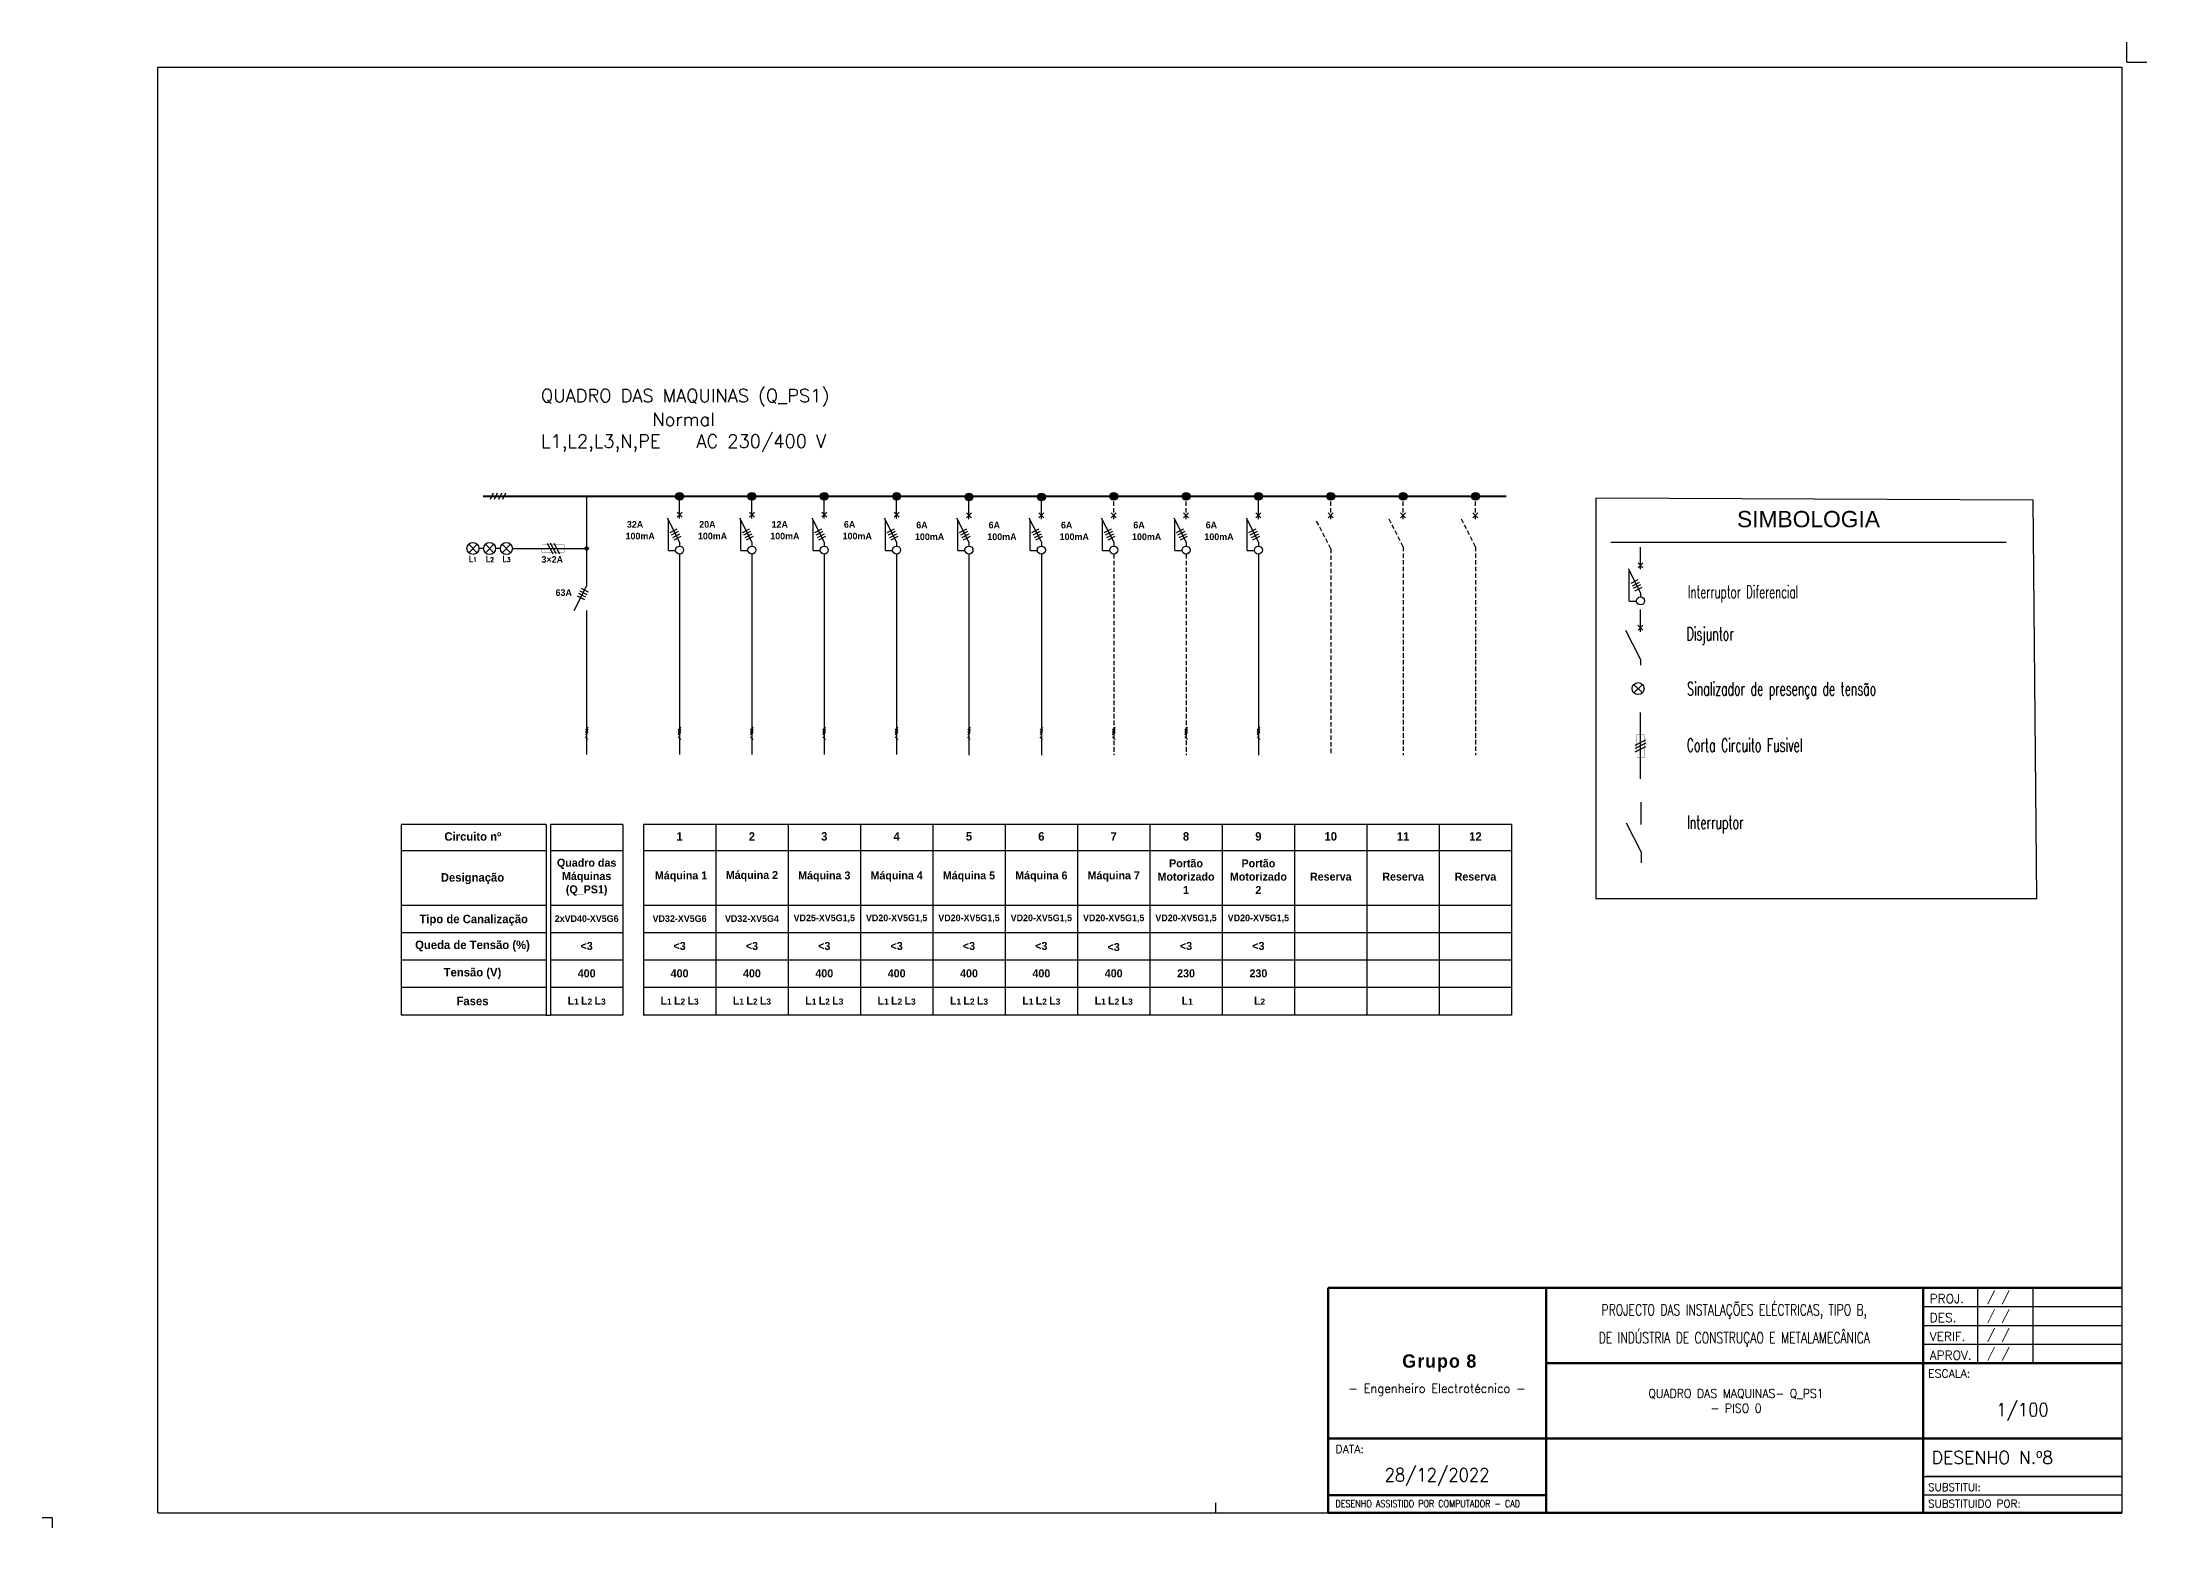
# Model space of a CAD drawing. Extents: x -8 to 729, y -363 to 534.
# Drawn here: x 247.8 to 342.7, y -111.2 to -44.3 of the extents above; entities that cross this region are included whole.
import ezdxf
from ezdxf.enums import TextEntityAlignment as Align

# ---------------------------------------------------------------- set-up
doc = ezdxf.new("R2010")
doc.units = 0
doc.header["$LTSCALE"] = 0.8
doc.header["$MEASUREMENT"] = 0
doc.linetypes.add('DASHED2', pattern=[0.375, 0.25, -0.125])
doc.linetypes.add('HIDDEN', pattern=[0.375, 0.25, -0.125])
doc.layers.get('0').update_dxf_attribs({"color": 3, "linetype": 'CONTINUOUS'})
for name, color, linetype in [('0_ligações', 10, 'CONTINUOUS'), ('Desenho base', 7, 'CONTINUOUS'), ('LEGENDA', 1, 'CONTINUOUS'), ('Quadros Eléctricos', 41, 'CONTINUOUS')]:
    doc.layers.add(name, color=color, linetype=linetype)
doc.styles.add('ARIAL', font='arial.ttf')
doc.styles.add('Century Gothic', font='GOTHICB.TTF')
doc.styles.add('PEN', font='ROMANS.SHX', dxfattribs={"width": 0.7, "height": 1})
doc.styles.add('ROMANS', font='romans', dxfattribs={"width": 0.9})
doc.styles.get("Standard").update_dxf_attribs({"font": 'ROMANS'})

# ---------------------------------------------------------------- blocks, each defined once
blk = doc.blocks.new('Folha A3')
at = {"color": 0}
for p, q in [((412, 289), (412, 293)), ((412, 289), (416, 289)), ((21, 288), (411, 288)), ((21, 1), (21, 288)), ((411, 288), (411, 1)), ((0, 0), (-2, 0)), ((0, 0), (0, -2)), ((21, 1), (411, 1)), ((231, 3), (231, 1))]:
    blk.add_line(p, q, dxfattribs=at)

msp = doc.modelspace()

# ---------------------------------------------------------------- hatches: boundary and pattern name
at = {"layer": 'Quadros Eléctricos'}
for points in [[(276.562, -64.55, 1), (276.562, -64.906, 1)], [(279.822, -64.55, 1), (279.822, -64.906, 1)], [(283.082, -64.55, 1), (283.082, -64.906, 1)], [(286.342, -64.55, 1), (286.342, -64.906, 1)], [(289.602, -64.58, 1), (289.602, -64.936, 1)], [(292.862, -64.58, 1), (292.862, -64.936, 1)], [(296.122, -64.55, 1), (296.122, -64.906, 1)], [(299.382, -64.55, 1), (299.382, -64.906, 1)], [(302.642, -64.55, 1), (302.642, -64.906, 1)], [(305.902, -64.55, 1), (305.902, -64.906, 1)], [(309.162, -64.55, 1), (309.162, -64.906, 1)], [(312.422, -64.55, 1), (312.422, -64.906, 1)], [(272.294, -67.078, -1), (272.454, -67.078, -1)]]:
    msp.add_hatch(color=7, dxfattribs=at).paths.add_polyline_path(points)

# ---------------------------------------------------------------- linework, layer by layer
at = {"layer": 'Desenho base'}
for p, q in [((337.548, -64.907), (317.838, -64.806)), ((318.515, -66.792, 0.001), (336.338, -66.792, 0.001)), ((272.433, -75.129), (272.315, -75.247)), ((272.433, -75.206), (272.315, -75.324)), ((272.433, -75.283), (272.315, -75.401)), ((272.433, -75.36), (272.315, -75.478)), ((272.433, -75.674), (272.315, -75.556)), ((276.62, -75.129), (276.502, -75.247)), ((276.62, -75.206), (276.502, -75.324)), ((276.62, -75.283), (276.502, -75.401)), ((276.62, -75.36), (276.502, -75.478)), ((276.62, -75.674), (276.502, -75.556)), ((279.88, -75.129), (279.762, -75.247)), ((279.88, -75.206), (279.762, -75.324)), ((279.88, -75.283), (279.762, -75.401)), ((279.88, -75.36), (279.762, -75.478)), ((279.88, -75.674), (279.762, -75.556)), ((283.14, -75.129), (283.022, -75.247)), ((283.14, -75.206), (283.022, -75.324)), ((283.14, -75.283), (283.022, -75.401)), ((283.14, -75.36), (283.022, -75.478)), ((283.14, -75.674), (283.022, -75.556)), ((286.4, -75.129), (286.282, -75.247)), ((286.4, -75.206), (286.282, -75.324)), ((286.4, -75.283), (286.282, -75.401)), ((286.4, -75.36), (286.282, -75.478)), ((286.4, -75.674), (286.282, -75.556)), ((289.66, -75.129, 0), (289.542, -75.247, 0)), ((289.66, -75.206, 0), (289.542, -75.324, 0)), ((289.66, -75.283, 0), (289.542, -75.401, 0)), ((289.66, -75.36, 0), (289.542, -75.478, 0)), ((289.66, -75.674, 0), (289.542, -75.556, 0)), ((292.92, -75.129, 0), (292.802, -75.247, 0)), ((292.92, -75.206, 0), (292.802, -75.324, 0)), ((292.92, -75.283, 0), (292.802, -75.401, 0)), ((292.92, -75.36, 0), (292.802, -75.478, 0)), ((292.92, -75.674, 0), (292.802, -75.556, 0)), ((296.18, -75.129, 0), (296.062, -75.247, 0)), ((296.18, -75.206, 0), (296.062, -75.324, 0)), ((296.18, -75.283, 0), (296.062, -75.401, 0)), ((296.18, -75.36, 0), (296.062, -75.478, 0)), ((296.18, -75.674, 0), (296.062, -75.556, 0)), ((299.44, -75.129, 0), (299.322, -75.247, 0)), ((299.44, -75.206, 0), (299.322, -75.324, 0)), ((299.44, -75.283, 0), (299.322, -75.401, 0)), ((299.44, -75.36, 0), (299.322, -75.478, 0)), ((299.44, -75.674, 0), (299.322, -75.556, 0)), ((302.7, -75.129, 0), (302.582, -75.247, 0)), ((302.7, -75.206, 0), (302.582, -75.324, 0)), ((302.7, -75.283, 0), (302.582, -75.401, 0)), ((302.7, -75.36, 0), (302.582, -75.478, 0)), ((302.7, -75.674, 0), (302.582, -75.556, 0))]:
    msp.add_line(p, q, dxfattribs=at)
at = {"layer": 'Desenho base', "lineweight": 120}
for p, q in [((341.54, -100.375), (305.78, -100.375)), ((305.78, -100.375), (305.78, -110.515)), ((341.54, -110.515), (305.78, -110.515))]:
    msp.add_line(p, q, dxfattribs=at)
at = {"layer": 'Desenho base', "lineweight": 60}
for p, q in [((315.6, -100.375), (315.6, -110.515)), ((332.6, -100.375), (332.6, -110.515)), ((315.6, -103.775), (341.54, -103.775)), ((305.78, -107.175), (341.54, -107.175)), ((315.6, -109.725), (305.78, -109.725))]:
    msp.add_line(p, q, dxfattribs=at)
at = {"layer": 'Desenho base', "lineweight": 30}
for p, q in [((335.04, -100.375), (335.04, -103.775)), ((337.54, -100.375), (337.54, -103.775)), ((332.6, -101.225), (341.54, -101.225)), ((332.6, -102.075), (341.54, -102.075)), ((332.6, -102.927), (341.54, -102.927)), ((332.6, -108.875), (341.54, -108.875)), ((341.54, -108.875), (332.72, -108.875)), ((341.54, -109.725), (332.6, -109.725))]:
    msp.add_line(p, q, dxfattribs=at)
at = {"layer": 'Quadros Eléctricos', "color": 7, "ltscale": 10}
for p, q in [((268.163, -64.58), (268.026, -64.874)), ((268.349, -64.58), (268.211, -64.874)), ((268.534, -64.58), (268.396, -64.874)), ((268.719, -64.58), (268.582, -64.874))]:
    msp.add_line(p, q, dxfattribs=at)
at = {"layer": 'Quadros Eléctricos'}
for p, q in [((272.374, -64.728), (272.374, -68.771)), ((276.561, -65.727), (276.561, -64.728)), ((279.821, -65.727), (279.821, -64.728)), ((283.081, -65.727), (283.081, -64.728)), ((286.341, -65.727), (286.341, -64.728)), ((289.601, -65.757, 0), (289.601, -64.758, 0)), ((292.861, -65.757, 0), (292.861, -64.758, 0)), ((302.641, -65.757, 0), (302.642, -64.728, 0)), ((276.004, -65.693), (276.561, -66.788)), ((279.264, -65.693), (279.821, -66.788)), ((282.524, -65.693), (283.081, -66.788)), ((285.784, -65.693), (286.341, -66.788)), ((286.341, -65.727), (286.341, -65.462)), ((289.044, -65.693), (289.601, -66.788)), ((289.601, -65.757, 0), (289.601, -65.492, 0)), ((292.304, -65.693), (292.861, -66.788)), ((295.564, -65.693), (296.121, -66.788)), ((298.824, -65.693), (299.381, -66.788)), ((302.084, -65.693), (302.641, -66.788)), ((302.641, -65.757, 0), (302.641, -65.492, 0)), ((267.732, -67.075), (267.521, -67.075)), ((268.485, -67.076), (268.274, -67.076)), ((269.026, -67.077), (270.339, -67.075)), ((270.353, -67.075), (272.374, -67.078)), ((276.561, -66.788), (276.561, -66.969)), ((276.561, -67.33), (276.561, -76.358)), ((279.821, -66.788), (279.821, -66.969)), ((279.821, -67.33), (279.821, -76.358)), ((283.081, -66.788), (283.081, -66.969)), ((283.081, -67.33), (283.081, -76.358)), ((286.341, -66.788), (286.341, -66.969)), ((286.341, -67.33), (286.341, -76.358)), ((289.601, -66.788), (289.601, -66.969)), ((289.601, -67.33, 0), (289.601, -76.388, 0)), ((292.861, -66.788), (292.861, -66.969)), ((292.861, -67.33), (292.861, -76.388, 0)), ((296.121, -66.788), (296.121, -66.969)), ((299.381, -66.788), (299.381, -66.969)), ((302.641, -66.788), (302.641, -66.969)), ((302.641, -67.33), (302.641, -76.388, 0)), ((319.858, -68.014), (319.858, -67.015)), ((272.374, -68.228), (272.374, -68.771)), ((319.3, -67.98), (319.858, -69.075)), ((271.817, -69.865), (272.374, -68.771)), ((319.858, -69.075), (319.858, -69.256)), ((272.374, -69.865), (272.374, -76.358)), ((319.857, -70.825), (319.857, -69.826)), ((319.857, -72.067), (319.2, -70.777)), ((319.857, -72.067), (319.857, -72.337)), ((319.854, -77.454), (319.858, -74.464)), ((319.89, -79.504), (319.89, -78.505)), ((270.544, -79.512), (264.024, -79.512)), ((264.024, -79.512), (264.024, -88.093)), ((270.544, -79.512), (270.544, -88.093)), ((274.004, -79.512, 0), (270.744, -79.512)), ((270.744, -79.512), (270.744, -88.093)), ((274.004, -79.512, 0), (274.004, -88.093)), ((278.191, -79.512), (274.931, -79.512)), ((274.931, -79.512), (274.931, -88.093, 0)), ((278.191, -79.512), (278.191, -88.093)), ((281.451, -79.512), (278.191, -79.512)), ((278.191, -79.512), (278.191, -88.093)), ((281.451, -79.512), (281.451, -88.093)), ((284.711, -79.512), (281.451, -79.512)), ((281.451, -79.512), (281.451, -88.093)), ((284.711, -79.512), (284.711, -88.093)), ((287.971, -79.512), (284.711, -79.512)), ((284.711, -79.512), (284.711, -88.093)), ((287.971, -79.512, 0), (287.971, -88.093)), ((291.231, -79.512, 0), (287.971, -79.512, 0)), ((287.971, -79.512, 0), (287.971, -88.093, 0)), ((291.231, -79.512, 0), (291.231, -88.093, 0)), ((294.491, -79.512, 0), (291.231, -79.512, 0)), ((291.231, -79.512, 0), (291.231, -88.093, 0)), ((294.491, -79.512, 0), (294.491, -88.093, 0)), ((297.751, -79.512, 0), (294.491, -79.512, 0)), ((297.751, -79.512, 0), (297.751, -88.093, 0)), ((301.011, -79.512, 0), (297.751, -79.512, 0)), ((297.751, -79.512, 0), (297.751, -88.093, 0)), ((301.011, -79.512, 0), (301.011, -88.093, 0)), ((304.271, -79.512, 0), (301.011, -79.512, 0)), ((304.271, -79.512, 0), (304.271, -88.093, 0)), ((307.531, -79.512, 0), (304.271, -79.512, 0)), ((304.271, -79.512, 0), (304.271, -88.093, 0)), ((307.531, -79.512, 0), (307.531, -88.093, 0)), ((310.791, -79.512, 0), (307.531, -79.512, 0)), ((310.791, -79.512, 0), (310.791, -88.093, 0)), ((314.051, -79.512, 0), (310.791, -79.512, 0)), ((310.791, -79.512, 0), (310.791, -88.093, 0)), ((314.051, -79.512, 0), (314.051, -88.093, 0)), ((319.89, -80.746), (319.233, -79.456)), ((270.544, -80.689), (264.024, -80.689)), ((274.004, -80.689), (270.744, -80.689)), ((278.191, -80.689), (274.931, -80.689)), ((281.451, -80.689), (278.191, -80.689)), ((284.711, -80.689), (281.451, -80.689)), ((287.971, -80.689), (284.711, -80.689)), ((291.231, -80.689, 0), (287.971, -80.689, 0)), ((294.491, -80.689, 0), (291.231, -80.689, 0)), ((297.751, -80.689, 0), (294.491, -80.689, 0)), ((301.011, -80.689, 0), (297.751, -80.689, 0)), ((304.271, -80.689, 0), (301.011, -80.689, 0)), ((307.531, -80.689, 0), (304.271, -80.689, 0)), ((310.791, -80.689, 0), (307.531, -80.689, 0)), ((314.051, -80.689, 0), (310.791, -80.689, 0)), ((319.89, -80.746), (319.89, -81.236)), ((270.544, -83.157), (264.024, -83.157)), ((274.004, -83.157), (270.744, -83.157)), ((278.191, -83.157), (274.931, -83.157)), ((281.451, -83.157), (278.191, -83.157)), ((284.711, -83.157), (281.451, -83.157)), ((287.971, -83.157), (284.711, -83.157)), ((291.231, -83.157, 0), (287.971, -83.157, 0)), ((294.491, -83.157, 0), (291.231, -83.157, 0)), ((297.751, -83.157, 0), (294.491, -83.157, 0)), ((301.011, -83.157, 0), (297.751, -83.157, 0)), ((304.271, -83.157, 0), (301.011, -83.157, 0)), ((307.531, -83.157, 0), (304.271, -83.157, 0)), ((310.791, -83.157, 0), (307.531, -83.157, 0)), ((314.051, -83.157, 0), (310.791, -83.157, 0)), ((270.544, -84.391), (264.024, -84.391)), ((274.004, -84.391), (270.744, -84.391)), ((278.191, -84.391), (274.931, -84.391)), ((281.451, -84.391), (278.191, -84.391)), ((284.711, -84.391), (281.451, -84.391)), ((287.971, -84.391), (284.711, -84.391)), ((291.231, -84.391, 0), (287.971, -84.391, 0)), ((294.491, -84.391, 0), (291.231, -84.391, 0)), ((297.751, -84.391, 0), (294.491, -84.391, 0)), ((301.011, -84.391, 0), (297.751, -84.391, 0)), ((304.271, -84.391, 0), (301.011, -84.391, 0)), ((307.531, -84.391, 0), (304.271, -84.391, 0)), ((310.791, -84.391, 0), (307.531, -84.391, 0)), ((314.051, -84.391, 0), (310.791, -84.391, 0)), ((270.544, -85.625), (264.024, -85.625)), ((274.004, -85.625), (270.744, -85.625)), ((278.191, -85.625), (274.931, -85.625)), ((281.451, -85.625), (278.191, -85.625)), ((284.711, -85.625), (281.451, -85.625)), ((287.971, -85.625), (284.711, -85.625)), ((291.231, -85.625, 0), (287.971, -85.625, 0)), ((294.491, -85.625, 0), (291.231, -85.625, 0)), ((297.751, -85.625, 0), (294.491, -85.625, 0)), ((301.011, -85.625, 0), (297.751, -85.625, 0)), ((304.271, -85.625, 0), (301.011, -85.625, 0)), ((307.531, -85.625, 0), (304.271, -85.625, 0)), ((310.791, -85.625, 0), (307.531, -85.625, 0)), ((314.051, -85.625, 0), (310.791, -85.625, 0)), ((270.544, -86.859), (264.024, -86.859)), ((274.004, -86.859), (270.744, -86.859)), ((278.191, -86.859, 0), (274.931, -86.859, 0)), ((281.451, -86.859), (278.191, -86.859)), ((284.711, -86.859), (281.451, -86.859)), ((287.971, -86.859), (284.711, -86.859)), ((291.231, -86.859, 0), (287.971, -86.859, 0)), ((294.491, -86.859, 0), (291.231, -86.859, 0)), ((297.751, -86.859, 0), (294.491, -86.859, 0)), ((301.011, -86.859, 0), (297.751, -86.859, 0)), ((304.271, -86.859, 0), (301.011, -86.859, 0)), ((307.531, -86.859, 0), (304.271, -86.859, 0)), ((310.791, -86.859, 0), (307.531, -86.859, 0)), ((314.051, -86.859, 0), (310.791, -86.859, 0)), ((270.544, -88.093), (264.024, -88.093)), ((270.544, -88.093), (270.744, -88.093)), ((274.004, -88.093), (270.744, -88.093)), ((278.191, -88.093, 0), (274.931, -88.093, 0)), ((281.451, -88.093), (278.191, -88.093)), ((284.711, -88.093), (281.451, -88.093)), ((287.971, -88.093), (284.711, -88.093)), ((291.231, -88.093, 0), (287.971, -88.093, 0)), ((294.491, -88.093, 0), (291.231, -88.093, 0)), ((297.751, -88.093, 0), (294.491, -88.093, 0)), ((301.011, -88.093, 0), (297.751, -88.093, 0)), ((304.271, -88.093, 0), (301.011, -88.093, 0)), ((307.531, -88.093, 0), (304.271, -88.093, 0)), ((310.791, -88.093, 0), (307.531, -88.093, 0)), ((314.051, -88.093, 0), (310.791, -88.093, 0))]:
    msp.add_line(p, q, dxfattribs=at)
at = {"layer": 'Quadros Eléctricos', "color": 7}
for p, q in [((276.448, -65.437), (276.671, -65.66)), ((279.708, -65.437), (279.931, -65.66)), ((282.968, -65.437), (283.191, -65.66)), ((286.228, -65.437), (286.451, -65.66)), ((276.055, -67.165), (276.055, -65.808)), ((276.136, -66.351), (276.458, -66.187)), ((276.194, -66.465), (276.516, -66.301)), ((276.671, -65.441), (276.45, -65.661)), ((279.315, -67.165), (279.315, -65.808)), ((279.396, -66.351), (279.718, -66.187)), ((279.454, -66.465), (279.776, -66.301)), ((279.931, -65.441), (279.71, -65.661)), ((282.575, -67.165), (282.575, -65.808)), ((282.656, -66.351), (282.978, -66.187)), ((282.714, -66.465), (283.036, -66.301)), ((283.191, -65.441), (282.97, -65.661)), ((285.835, -67.165), (285.835, -65.808)), ((285.916, -66.351), (286.238, -66.187)), ((285.974, -66.465), (286.296, -66.301)), ((286.451, -65.441), (286.23, -65.661)), ((289.095, -67.165), (289.095, -65.808)), ((289.176, -66.351), (289.498, -66.187)), ((289.234, -66.465), (289.556, -66.301)), ((289.488, -65.467, 0), (289.711, -65.689, 0)), ((289.711, -65.47, 0), (289.49, -65.691, 0)), ((292.355, -67.165), (292.355, -65.808)), ((292.436, -66.351), (292.758, -66.187)), ((292.494, -66.465), (292.816, -66.301)), ((292.748, -65.467, 0), (292.971, -65.689, 0)), ((292.971, -65.47, 0), (292.75, -65.691, 0)), ((295.615, -67.165), (295.615, -65.808)), ((295.696, -66.351), (296.018, -66.187)), ((295.754, -66.465), (296.076, -66.301)), ((296.008, -65.467, 0), (296.231, -65.689, 0)), ((296.231, -65.47, 0), (296.01, -65.691, 0)), ((298.875, -67.165), (298.875, -65.808)), ((298.956, -66.351), (299.278, -66.187)), ((299.014, -66.465), (299.336, -66.301)), ((299.268, -65.467, 0), (299.491, -65.689, 0)), ((299.491, -65.47, 0), (299.27, -65.691, 0)), ((302.135, -67.165), (302.135, -65.808)), ((302.216, -66.351), (302.538, -66.187)), ((302.274, -66.465), (302.596, -66.301)), ((302.528, -65.467, 0), (302.751, -65.689, 0)), ((302.751, -65.47, 0), (302.53, -65.691, 0)), ((305.788, -65.467, 0), (306.011, -65.689, 0)), ((306.011, -65.47, 0), (305.79, -65.691, 0)), ((309.048, -65.467, 0), (309.271, -65.689, 0)), ((309.271, -65.47, 0), (309.05, -65.691, 0)), ((312.308, -65.467, 0), (312.531, -65.689, 0)), ((312.531, -65.47, 0), (312.31, -65.691, 0)), ((267.441, -67.267), (267.059, -66.883)), ((267.442, -66.883), (267.059, -67.267)), ((268.194, -67.267), (267.812, -66.884)), ((268.194, -66.884), (267.812, -67.267)), ((268.947, -66.885), (268.564, -67.268)), ((268.947, -67.268), (268.565, -66.884)), ((270.599, -66.836), (270.845, -67.32)), ((270.997, -67.319), (270.75, -66.835)), ((270.902, -66.834), (271.149, -67.318)), ((276.055, -67.165), (276.382, -67.165)), ((276.252, -66.579), (276.574, -66.415)), ((276.31, -66.693), (276.632, -66.529)), ((279.315, -67.165), (279.642, -67.165)), ((279.512, -66.579), (279.834, -66.415)), ((279.57, -66.693), (279.892, -66.529)), ((282.575, -67.165), (282.902, -67.165)), ((282.772, -66.579), (283.094, -66.415)), ((282.83, -66.693), (283.152, -66.529)), ((285.835, -67.165), (286.162, -67.165)), ((286.032, -66.579), (286.354, -66.415)), ((286.09, -66.693), (286.412, -66.529)), ((289.095, -67.165), (289.422, -67.165)), ((289.292, -66.579), (289.614, -66.415)), ((289.35, -66.693), (289.672, -66.529)), ((292.355, -67.165), (292.682, -67.165)), ((292.552, -66.579), (292.874, -66.415)), ((292.61, -66.693), (292.932, -66.529)), ((295.615, -67.165), (295.942, -67.165)), ((295.812, -66.579), (296.134, -66.415)), ((295.87, -66.693), (296.192, -66.529)), ((298.875, -67.165), (299.202, -67.165)), ((299.072, -66.579), (299.394, -66.415)), ((299.13, -66.693), (299.452, -66.529)), ((302.135, -67.165), (302.462, -67.165)), ((302.332, -66.579), (302.654, -66.415)), ((302.39, -66.693), (302.712, -66.529)), ((319.351, -69.452), (319.351, -68.095)), ((319.745, -67.724), (319.967, -67.947)), ((319.967, -67.728), (319.746, -67.948)), ((271.949, -69.206), (272.271, -69.37)), ((272.007, -69.093), (272.329, -69.256)), ((272.065, -68.979), (272.387, -69.143)), ((272.123, -68.865), (272.445, -69.029)), ((319.433, -68.638), (319.754, -68.474)), ((319.49, -68.752), (319.812, -68.588)), ((319.548, -68.866), (319.87, -68.702)), ((319.606, -68.98), (319.928, -68.816)), ((319.351, -69.452), (319.678, -69.452)), ((319.744, -70.535), (319.966, -70.757)), ((319.966, -70.538), (319.745, -70.759)), ((319.941, -73.581), (319.559, -73.198)), ((319.942, -73.198), (319.559, -73.581)), ((319.613, -75.935), (320.098, -75.689)), ((320.099, -75.841), (319.614, -76.087)), ((319.616, -76.239), (320.1, -75.993))]:
    msp.add_line(p, q, dxfattribs=at)
at = {"layer": 'Quadros Eléctricos', "linetype": 'DASHED2'}
for p, q in [((296.121, -65.757, 0), (296.122, -64.728)), ((299.381, -65.757, 0), (299.382, -64.728)), ((305.901, -65.757, 0), (305.902, -64.728, 0)), ((309.161, -65.757, 0), (309.162, -64.728, 0)), ((312.421, -65.757, 0), (312.422, -64.728, 0)), ((296.121, -65.757, 0), (296.121, -65.492, 0)), ((305.901, -67.094, 0), (305.244, -65.803, 0)), ((309.161, -66.999, 0), (308.504, -65.709, 0)), ((309.161, -65.757, 0), (309.161, -65.492, 0)), ((312.421, -66.999, 0), (311.764, -65.709, 0)), ((296.121, -67.33, 0), (296.121, -76.388, 0)), ((299.381, -67.33), (299.381, -76.388, 0)), ((305.901, -67.094, 0), (305.901, -76.388, 0)), ((309.161, -66.999, 0), (309.161, -76.388, 0)), ((312.421, -66.999, 0), (312.421, -76.388, 0))]:
    msp.add_line(p, q, dxfattribs=at)
at = {"layer": 'Quadros Eléctricos', "color": 0}
for p, q in [((317.838, -64.806), (317.838, -82.846)), ((337.718, -82.846), (337.548, -64.907)), ((317.838, -82.846), (337.718, -82.846))]:
    msp.add_line(p, q, dxfattribs=at)
at = {"layer": 'Quadros Eléctricos', "color": 7, "const_width": 0.0801, "elevation": 0}
msp.add_lwpolyline([(313.814, -64.728), (267.705, -64.728)], dxfattribs=at)
at = {"layer": 'Quadros Eléctricos', "color": 7}
for centre, radius in [((276.562, -64.728), 0.178), ((279.822, -64.728), 0.178), ((283.082, -64.728), 0.178), ((286.342, -64.728), 0.178), ((289.602, -64.758, 0), 0.178), ((292.862, -64.758, 0), 0.178), ((296.122, -64.728), 0.178), ((299.382, -64.728), 0.178), ((302.642, -64.728, 0), 0.178), ((305.902, -64.728, 0), 0.178), ((309.162, -64.728, 0), 0.178), ((312.422, -64.728, 0), 0.178), ((272.374, -67.078), 0.0802), ((276.561, -67.149), 0.18), ((279.821, -67.149), 0.18), ((283.081, -67.149), 0.18), ((286.341, -67.149), 0.18), ((289.601, -67.149), 0.18), ((292.861, -67.149), 0.18), ((296.121, -67.149), 0.18), ((299.381, -67.149), 0.18), ((302.641, -67.149), 0.18), ((319.858, -69.436), 0.18)]:
    msp.add_circle(centre, radius, dxfattribs=at)
at = {"layer": 'Quadros Eléctricos'}
for centre in [(267.25, -67.075), (268.003, -67.076), (268.756, -67.076), (319.75, -73.39)]:
    msp.add_circle(centre, 0.271, dxfattribs=at)
at = {"layer": 'Quadros Eléctricos', "lineweight": 20}
for points in [[(270.339, -67.252), (270.353, -67.238), (270.34, -66.899), (270.353, -66.912)], [(271.372, -67.259), (271.359, -67.245), (270.34, -67.258), (270.353, -67.245)], [(270.346, -66.899), (270.346, -66.912), (271.372, -66.899), (271.359, -66.913)], [(271.372, -66.899), (271.359, -66.913), (271.372, -67.253), (271.358, -67.239)], [(319.679, -75.465), (319.693, -75.479), (320.033, -75.466), (320.019, -75.479)], [(319.679, -76.491), (319.692, -76.491), (319.679, -75.465), (319.693, -75.479)], [(320.039, -75.465, 0), (320.025, -75.479, 0), (320.038, -76.498, 0), (320.024, -76.484, 0)], [(320.032, -76.498), (320.018, -76.485), (319.679, -76.498), (319.692, -76.484)]]:
    msp.add_trace(points, dxfattribs=at)

# ---------------------------------------------------------------- block references
at = {"layer": 'Desenho base', "xscale": 0.2268822454281782, "yscale": 0.2268822454281782, "zscale": 0.2268822454281782}
msp.add_blockref('Folha A3', (248.292, -110.742), dxfattribs=at)

# ---------------------------------------------------------------- texts
at = {"layer": '0_ligações', "color": 0, "style": 'PEN', "width": 0.6}
for s, p in [('Disjuntor', (321.931, -71.217)), ('Sinalizador de presença de tensão', (321.959, -73.694)), ('Corta Circuito Fusivel', (321.942, -76.231)), ('Interruptor', (321.954, -79.712))]:
    msp.add_text(s, height=0.6, dxfattribs=at).set_placement(p)
at = {"layer": 'Desenho base', "style": 'PEN', "width": 0.6}
msp.add_text('Interruptor Diferencial', height=0.56403, dxfattribs=at).set_placement((321.991, -69.315, 0.001))
at = {"layer": 'Desenho base', "lineweight": 20, "style": 'ROMANS'}
for s, height, p in [(' / /', 0.4, (335.194, -100.977)), (' / /', 0.4, (335.194, -101.827)), (' / /', 0.4, (335.194, -102.679)), (' / /', 0.4, (335.194, -103.529)), ('ESCALA:', 0.36, (332.817, -104.424)), ('DATA:', 0.36, (306.114, -107.824)), ('DESENHO N.º8 ', 0.57, (332.973, -108.31)), ('SUBSTITUI:', 0.34, (332.817, -109.535)), ('SUBSTITUIDO POR:', 0.34, (332.817, -110.275))]:
    msp.add_text(s, height=height, dxfattribs=at).set_placement(p)
at = {"layer": 'Desenho base', "linetype": 'Continuous', "lineweight": 20, "style": 'ROMANS'}
for s, p in [('PROJ.', (332.89, -101.068)), ('VERIF.', (332.89, -102.773)), ('DES.', (332.89, -101.925)), ('APROV.', (332.89, -103.621))]:
    msp.add_text(s, height=0.4, dxfattribs=at).set_placement(p)
at = {"layer": 'Desenho base', "lineweight": 20, "style": 'ROMANS', "width": 0.757635}
msp.add_text('DESENHO ASSISTIDO POR COMPUTADOR - CAD', height=0.304, dxfattribs=at).set_placement((306.114, -110.257), (314.427, -110.257), align=Align.FIT)
at = {"layer": 'Desenho base', "insert": (276.739, -61.849), "char_height": 0.58976, "width": 36.02981, "attachment_point": 5}
msp.add_mtext('\\A1;Normal\\PL1,L2,L3,N,PE    AC 230/400 V  ', dxfattribs=at)
at = {"layer": 'Desenho base', "char_height": 0.3603, "attachment_point": 5, "style": 'Century Gothic'}
for s, insert, width in [('\\pxt0;Quadro das Máquinas (Q_PS1)', (272.374, -81.886, 0), 2.87315), ('\\pxt0;Portão Motorizado 1', (299.381, -81.858, 0), 2.87315), ('\\pxt0;Portão Motorizado 2', (302.641, -81.858, 0), 2.87315), ('\\pxt0; Máquina 1 ', (276.561, -81.858), 2.97487), ('\\pxt0;Máquina 2', (279.821, -81.839), 2.87315), ('\\pxt0;Máquina 3', (283.081, -81.858, 0), 2.87315), ('\\pxt0;Máquina 4', (286.341, -81.858, 0), 2.87315), ('\\pxt0;Máquina 5', (289.601, -81.858, 0), 2.87315), ('\\pxt0;Máquina 6', (292.861, -81.858, 0), 2.87315), ('\\pxt0;Máquina 7', (296.121, -81.858, 0), 2.87315), ('\\pxt0;Reserva', (305.901, -81.858, 0), 2.87315), ('\\pxt0;Reserva', (309.161, -81.858, 0), 2.87315), ('\\pxt0;Reserva', (312.421, -81.858, 0), 2.87315)]:
    msp.add_mtext(s, dxfattribs=dict(at, insert=insert, width=width))
at = {"layer": 'Desenho base', "linetype": 'HIDDEN', "lineweight": 20, "insert": (324.083, -102.075), "char_height": 0.5, "width": 17.03517, "attachment_point": 5, "line_spacing_factor": 1.5, "style": 'ROMANS'}
msp.add_mtext('\\pxt28;{\\W0.71;PROJECTO DAS INSTALAÇÕES ELÉCTRICAS, TIPO B,\\PDE INDÚSTRIA DE CONSTRUÇAO E METALAMECÂNICA}', dxfattribs=at)
at = {"layer": 'Desenho base', "lineweight": 20, "insert": (310.69, -104.312), "char_height": 1, "attachment_point": 5}
msp.add_mtext_dynamic_manual_height_columns('{\\fVivaldi|b1|i0|c0|p66;\\H0.6x;\\T1.1;\\C7; Grupo 8\\H1.66667x;\\P\\Fromans|c0;\\H0.2x;\\T1;\\P\\H2x;\\W0.95;- Engenheiro Electrotécnico -}', width=9.81896, gutter_width=2, heights=[0], dxfattribs=at)
at = {"layer": 'Desenho base', "lineweight": 20, "attachment_point": 5, "style": 'ROMANS'}
for s, insert, char_height, width in [('\\pxt23;QUADRO DAS MAQUINAS- Q_PS1 \\P- PISO 0', (324.16, -105.475), 0.4, 16.6992), ('1/100', (337.07, -105.97), 0.6, 8.94), ('28/12/2022', (310.69, -108.904), 0.6, 9.82)]:
    msp.add_mtext(s, dxfattribs=dict(at, insert=insert, char_height=char_height, width=width))
at = {"layer": 'LEGENDA', "color": 1, "style": 'ARIAL'}
msp.add_text('SIMBOLOGIA', height=0.7343, dxfattribs=at).set_placement((327.427, -65.753, 0.001), align=Align.MIDDLE_CENTER)
at = {"layer": 'Quadros Eléctricos', "color": 7, "style": 'Century Gothic'}
for s, p in [('100mA', (274.126, -66.669, 0)), ('32A', (274.185, -66.141, 0)), ('100mA', (277.386, -66.669, 0)), ('20A', (277.445, -66.141, 0)), ('100mA', (280.646, -66.669, 0)), ('12A', (280.705, -66.141, 0)), ('100mA', (283.906, -66.669, 0)), ('6A', (283.965, -66.141, 0)), ('6A', (287.225, -66.171)), ('6A', (290.485, -66.171)), ('6A', (293.745, -66.171)), ('6A', (297.005, -66.171)), ('6A', (300.265, -66.171, 0)), ('100mA', (287.166, -66.699)), ('100mA', (290.426, -66.699)), ('100mA', (293.686, -66.699)), ('100mA', (296.946, -66.699)), ('100mA', (300.206, -66.699, 0)), ('63A', (270.973, -69.215, 0))]:
    msp.add_text(s, height=0.3005, dxfattribs=at).set_placement(p)
msp.add_text('3×2A', height=0.3005, rotation=359.95717, dxfattribs=at).set_placement((270.339, -67.722))
at = {"layer": 'Quadros Eléctricos', "color": 6, "insert": (276.809, -60.289), "char_height": 0.58976, "width": 36.02981, "attachment_point": 5}
msp.add_mtext('QUADRO DAS MAQUINAS (Q_PS1)   ', dxfattribs=at)
at = {"layer": 'Quadros Eléctricos', "color": 7, "char_height": 0.27192, "width": 1.90389, "attachment_point": 5, "rotation": 359.95687}
for s, insert in [('L{\\H0.73671x;1}', (267.247, -67.54)), ('L{\\H0.73671x;2}', (268.012, -67.544)), ('L{\\H0.73671x;3}', (268.761, -67.542))]:
    msp.add_mtext(s, dxfattribs=dict(at, insert=insert))
at = {"layer": 'Quadros Eléctricos', "color": 6, "attachment_point": 5, "style": 'Century Gothic'}
for s, insert, char_height, width in [('Circuito nº', (267.244, -80.052), 0.3802, 5.15295), ('Designação', (267.231, -81.951), 0.3803, 1.7348), ('Tipo de Canalização', (267.284, -83.823, 0), 0.38031, 6.52019), ('Queda de Tensão (%)', (267.231, -84.988), 0.38031, 6.52019), ('Tensão (V)', (267.231, -86.222), 0.3803, 3.84782), ('Fases', (267.231, -87.463), 0.3803, 1.7348)]:
    msp.add_mtext(s, dxfattribs=dict(at, insert=insert, char_height=char_height, width=width))
at = {"layer": 'Quadros Eléctricos', "color": 7, "attachment_point": 5, "style": 'Century Gothic'}
for s, insert, char_height, width in [('1', (276.561, -80.048), 0.38, 1.7348), ('2', (279.821, -80.048), 0.38, 1.7348), ('3', (283.081, -80.048), 0.38, 1.7348), ('4', (286.341, -80.048), 0.38, 1.7348), ('5', (289.601, -80.048, 0), 0.38, 1.7348), ('6', (292.861, -80.048, 0), 0.38, 1.7348), ('7', (296.121, -80.048, 0), 0.38, 1.7348), ('8', (299.381, -80.048, 0), 0.38, 1.7348), ('9', (302.641, -80.048, 0), 0.38, 1.7348), ('10', (305.901, -80.048, 0), 0.3803, 1.7348), ('11', (309.161, -80.048, 0), 0.3803, 1.7348), ('12', (312.421, -80.048, 0), 0.3803, 1.7348), ('2xVD40-XV5G6', (272.374, -83.75, 0), 0.3, 2.12943), ('VD32-XV5G6', (276.561, -83.75, 0), 0.3, 2.12943), ('VD32-XV5G4', (279.821, -83.75, 0), 0.3, 2.12943), ('VD25-XV5G1,5', (283.081, -83.75, 0), 0.3, 2.12943), ('VD20-XV5G1,5', (286.341, -83.75, 0), 0.3, 2.12943), ('VD20-XV5G1,5', (289.601, -83.75, 0), 0.3, 2.12943), ('VD20-XV5G1,5', (292.861, -83.75, 0), 0.3, 2.12943), ('VD20-XV5G1,5', (296.121, -83.75, 0), 0.3, 2.12943), ('VD20-XV5G1,5', (299.381, -83.75, 0), 0.3, 2.12943), ('VD20-XV5G1,5', (302.641, -83.75, 0), 0.3, 2.12943), ('<3', (272.374, -84.984, 0), 0.3606, 2.12943), ('<3', (276.561, -84.984, 0), 0.3606, 2.12943), ('<3', (279.821, -84.984, 0), 0.3606, 2.12943), ('<3', (283.081, -84.984, 0), 0.3606, 2.12943), ('<3', (286.341, -84.984, 0), 0.3606, 2.12943), ('<3', (289.601, -84.984, 0), 0.3606, 2.12943), ('<3', (292.861, -84.984, 0), 0.3606, 2.12943), ('<3', (296.121, -85.032, 0), 0.3606, 2.12943), ('<3', (299.381, -84.984, 0), 0.3606, 2.12943), ('<3', (302.641, -84.984, 0), 0.3606, 2.12943), ('400', (272.374, -86.218), 0.3606, 2.12943), ('400', (276.561, -86.218, 0), 0.3606, 2.12943), ('400', (279.821, -86.218, 0), 0.3606, 2.12943), ('400', (283.081, -86.218), 0.3606, 2.12943), ('400', (286.341, -86.218), 0.3606, 2.12943), ('400', (289.601, -86.218), 0.3606, 2.12943), ('400', (292.861, -86.218, 0), 0.3606, 2.12943), ('400', (296.121, -86.218, 0), 0.3606, 2.12943), ('230', (299.381, -86.218, 0), 0.3606, 2.12943), ('230', (302.641, -86.218, 0), 0.3606, 2.12943), ('L{\\H0.77778x;1 }L{\\H0.77778x;2 }L{\\H0.77778x;3}', (272.374, -87.452), 0.36059, 2.12943), ('L{\\H0.77778x;1 }L{\\H0.77778x;2 }L{\\H0.77778x;3}', (276.561, -87.452), 0.36059, 2.12943), ('L{\\H0.77778x;1 }L{\\H0.77778x;2 }L{\\H0.77778x;3}', (279.821, -87.452), 0.36059, 2.12943), ('L{\\H0.77778x;1 }L{\\H0.77778x;2 }L{\\H0.77778x;3}', (283.081, -87.452), 0.36059, 2.12943), ('L{\\H0.77778x;1 }L{\\H0.77778x;2 }L{\\H0.77778x;3}', (286.341, -87.452, 0), 0.36059, 2.12943), ('L{\\H0.77778x;1 }L{\\H0.77778x;2 }L{\\H0.77778x;3}', (289.601, -87.452, 0), 0.36059, 2.12943), ('L{\\H0.77778x;1 }L{\\H0.77778x;2 }L{\\H0.77778x;3}', (292.861, -87.452, 0), 0.36059, 2.12943), ('L{\\H0.77778x;1 \\H1.28571x;L\\H0.77778x;2 \\H1.28571x;L\\H0.77778x;3}', (296.121, -87.452, 0), 0.36059, 2.12943), ('{\\H0.77778x; }L{\\H0.77778x;1}', (299.381, -87.452, 0), 0.36059, 2.12943), ('{\\H0.77778x; }L{\\H0.77778x;2}', (302.641, -87.452, 0), 0.36059, 2.12943)]:
    msp.add_mtext(s, dxfattribs=dict(at, insert=insert, char_height=char_height, width=width))

doc.saveas('drawing.dxf')
